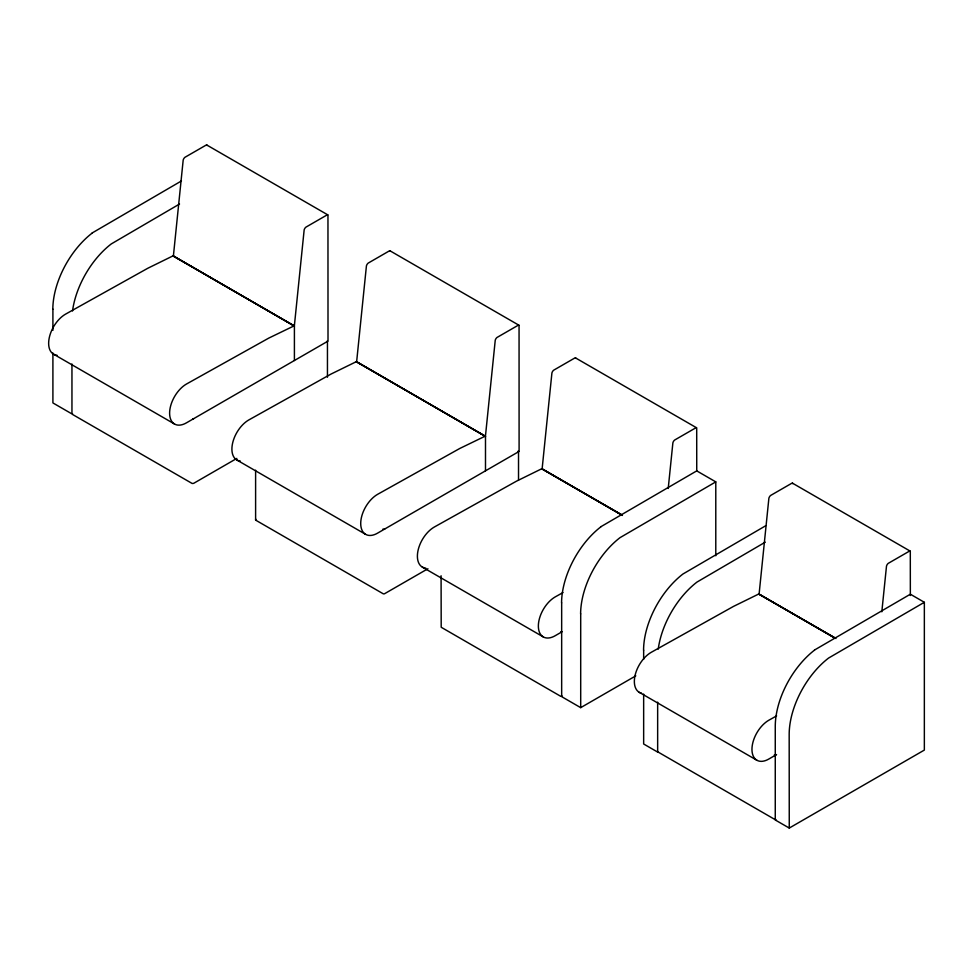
<?xml version="1.0" encoding="UTF-8"?>
<svg xmlns="http://www.w3.org/2000/svg" width="973" height="973" viewBox="0 0 973 973"><rect width="100%" height="100%" fill="white"/><g stroke="black" fill="none" stroke-linecap="round" stroke-linejoin="round"><path stroke-width="1.46" d="M173.437 255.571L183.179 160.144A3.247 1.873 -60 0 1 184.967 157.285L206.373 144.953A1.399 0.803 -60 0 1 206.994 145.305L207.042 145.512M356.677 361.372L366.42 265.945A3.247 1.873 -60 0 1 368.22 263.087L389.614 250.742A1.399 0.803 -60 0 1 390.246 251.107L390.282 251.302M542.168 468.463L551.91 373.036A3.247 1.873 -60 0 1 553.698 370.178L575.104 357.833A1.399 0.803 -60 0 1 575.736 358.198L575.773 358.392M668.22 488.47L672.878 442.873A3.247 1.873 -60 0 1 674.678 440.015L696.072 427.682A1.399 0.803 -60 0 1 696.704 428.035L696.741 470.664M759.135 593.725L768.877 498.298A3.247 1.873 -60 0 1 770.665 495.439L792.071 483.094A1.399 0.803 -60 0 1 792.691 483.459L792.74 483.654M881.818 611.798L886.488 566.201A3.247 1.873 -60 0 1 888.276 563.343L909.682 550.998A1.399 0.803 -60 0 1 910.302 551.363L910.351 595.5M327.402 340.891L327.11 341.632M562.394 696.23L560.691 696.291L441.195 627.257L441.085 575.761M72.525 413.647L72.586 414.486L192.168 483.484L193.651 483.35L236.828 458.417M255.935 519.302L255.777 519.436A1.435 0.827 0 0 0 255.741 520.19L383.216 593.785A1.435 0.827 0 0 0 384.505 593.761L427.925 568.743M518.195 451.959L518.354 451.813A1.435 0.827 0 0 0 518.39 451.071L518.244 450.937M92.204 232.948L181.452 180.942M600.949 526.673L696.741 470.883L715.787 481.878L715.787 555.765M814.559 650L910.351 594.211L924.35 602.287L924.35 750.074L789.261 828.059L775.262 819.984L775.262 726.186A66.675 38.494 -60 0 1 814.571 650.086M179.543 204.026L111.25 243.943A66.675 38.494 -60 0 0 72.525 310.971M715.787 481.878L619.996 537.668A66.675 38.494 -60 0 0 580.613 613.914M561.664 631.988L555.157 635.746A23.766 13.719 -60 0 1 538.361 626.04A23.766 13.719 -60 0 1 555.157 596.936L563.002 592.569M765.642 525.785L682.949 574.009A66.675 38.494 -60 0 0 643.567 650.256M765.24 542.18L696.948 582.097A66.675 38.494 -60 0 0 658.235 649.125M561.664 602.859L561.664 696.656L580.699 707.651L635.783 675.846M924.35 602.287L828.558 658.076A66.675 38.494 -60 0 0 789.176 734.323L789.261 828.059M776.563 754.562L768.767 759.062A23.766 13.719 -60 0 1 751.959 749.368A23.766 13.719 -60 0 1 768.767 720.263L776.612 715.885M173.218 255.85L294.405 326.101L173.097 255.826L147.811 268.256L65.446 314.206A23.766 13.719 -60 0 0 49.222 337.959A23.766 13.719 -60 0 0 57.054 355.267M356.568 361.713L485.491 436.427L356.41 361.628L331.063 374.046L248.699 420.008A23.766 13.719 -60 0 0 232.474 443.761A23.766 13.719 -60 0 0 240.295 461.056M622.27 515.106L541.827 468.718L516.554 481.136L434.189 527.098A23.766 13.719 -60 0 0 417.964 550.852A23.766 13.719 -60 0 0 425.785 568.147M834.81 637.826L758.794 593.98L733.52 606.398L651.156 652.36A23.766 13.719 -60 0 0 635.126 675.177A23.766 13.719 -60 0 0 641.523 693.214M193.651 418.682L192.788 418.876M384.749 529.008L384.505 529.093A1.435 0.827 0 0 1 383.216 529.117L382.985 529.032M561.956 631.708L560.91 631.696M774.313 754.951L775.347 755.072A1.545 0.888 0 0 0 775.992 754.89M206.763 145.001L327.731 214.838M390.003 250.803L518.816 325.164M575.493 357.894L696.461 427.731M792.46 483.155L910.071 551.059M172.878 255.887L294.381 325.931M356.118 361.676L485.478 436.257M541.608 468.767L622.367 515.289M758.575 594.029L835.953 638.495M622.379 515.447L542.01 468.767M834.931 638.166L758.976 594.029M53.576 354.184L174.544 424.033M236.816 459.986L365.629 534.359M422.306 567.077L543.275 636.914M639.273 692.338L756.885 760.241M485.381 436.074L459.876 448.419L377.512 494.381A23.766 13.719 -60 0 0 360.715 523.474A23.766 13.719 -60 0 0 377.512 533.18L519.096 451.436L519.059 325.481A1.399 0.803 -60 0 0 518.427 325.116L497.021 337.461A3.247 1.873 -60 0 0 495.233 340.319L485.491 435.746L485.491 470.835M294.296 325.76L268.791 338.093L186.427 384.055A23.766 13.719 -60 0 0 169.618 413.148A23.766 13.719 -60 0 0 186.427 422.854L328.01 341.109L327.962 215.155A1.399 0.803 -60 0 0 327.342 214.79L305.936 227.135A3.247 1.873 -60 0 0 304.148 229.993L294.405 325.42L294.405 360.509M657.651 702.153L657.651 752.08L643.652 743.992L643.652 694.077M643.652 650.207L643.652 659.28M580.699 613.854L580.699 707.651M518.524 451.448L518.524 480.017M327.451 341.134L327.451 377.22M255.607 470.19L255.607 519.813M71.953 364.011L71.953 413.926L52.907 402.931L52.907 353.017M52.907 309.146L52.907 330.321M775.992 819.558A1.545 0.888 0 0 1 775.347 819.74L658.064 752.032A1.545 0.888 0 0 1 658.38 751.655M561.567 602.919A66.675 38.494 -60 0 1 600.961 526.758M52.822 309.195A66.675 38.494 -60 0 1 92.216 233.046"/></g></svg>
